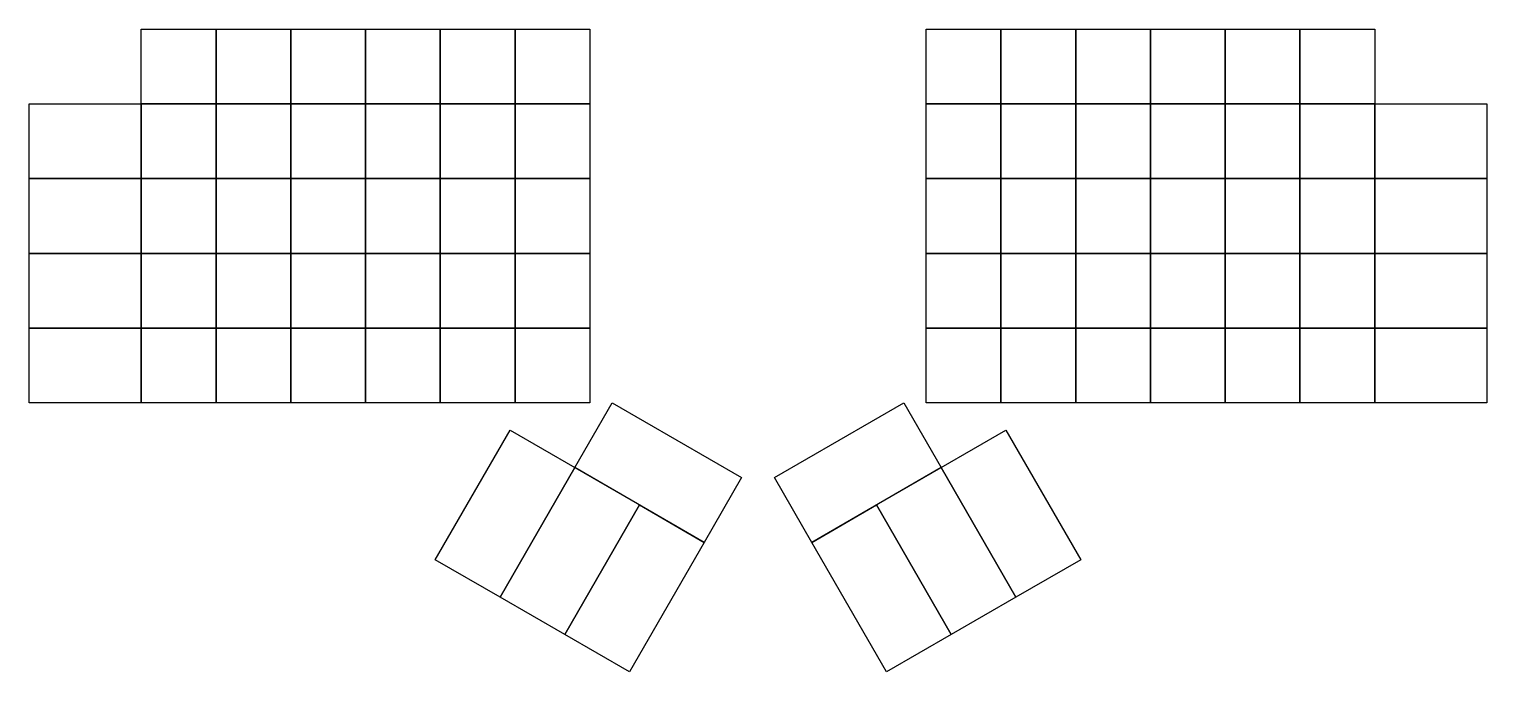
# Model space of a CAD drawing. Header units: millimetres. Extents: x -10 to 361, y -154 to 10.
import ezdxf

# ---------------------------------------------------------------- set-up
doc = ezdxf.new("R2010")
doc.units = ezdxf.units.MM

msp = doc.modelspace()

# ---------------------------------------------------------------- linework, layer by layer
at = {"linetype": 'CONTINUOUS'}
for p, q in [((19, 9.5), (38, 9.5)), ((19, -9.5), (19, 9.5)), ((38, 9.5), (38, -9.5)), ((38, 9.5), (57, 9.5)), ((38, -9.5), (38, 9.5)), ((57, 9.5), (57, -9.5)), ((57, 9.5), (76, 9.5)), ((57, -9.5), (57, 9.5)), ((76, 9.5), (76, -9.5)), ((76, 9.5), (95, 9.5)), ((76, -9.5), (76, 9.5)), ((95, 9.5), (95, -9.5)), ((95, 9.5), (114, 9.5)), ((95, -9.5), (95, 9.5)), ((114, 9.5), (114, -9.5)), ((114, 9.5), (133, 9.5)), ((114, -9.5), (114, 9.5)), ((133, 9.5), (133, -9.5)), ((218.5, 9.5), (237.5, 9.5)), ((218.5, -9.5), (218.5, 9.5)), ((237.5, 9.5), (237.5, -9.5)), ((237.5, 9.5), (256.5, 9.5)), ((237.5, -9.5), (237.5, 9.5)), ((256.5, 9.5), (256.5, -9.5)), ((256.5, 9.5), (275.5, 9.5)), ((256.5, -9.5), (256.5, 9.5)), ((275.5, 9.5), (275.5, -9.5)), ((275.5, 9.5), (294.5, 9.5)), ((275.5, -9.5), (275.5, 9.5)), ((294.5, 9.5), (294.5, -9.5)), ((294.5, 9.5), (313.5, 9.5)), ((294.5, -9.5), (294.5, 9.5)), ((313.5, 9.5), (313.5, -9.5)), ((313.5, 9.5), (332.5, 9.5)), ((313.5, -9.5), (313.5, 9.5)), ((332.5, 9.5), (332.5, -9.5)), ((-9.5, -9.5), (19, -9.5)), ((-9.5, -28.5), (-9.5, -9.5)), ((38, -9.5), (19, -9.5)), ((19, -9.5), (19, -28.5)), ((19, -9.5), (38, -9.5)), ((19, -28.5), (19, -9.5)), ((57, -9.5), (38, -9.5)), ((38, -9.5), (38, -28.5)), ((38, -9.5), (57, -9.5)), ((38, -28.5), (38, -9.5)), ((76, -9.5), (57, -9.5)), ((57, -9.5), (57, -28.5)), ((57, -9.5), (76, -9.5)), ((57, -28.5), (57, -9.5)), ((95, -9.5), (76, -9.5)), ((76, -9.5), (76, -28.5)), ((76, -9.5), (95, -9.5)), ((76, -28.5), (76, -9.5)), ((114, -9.5), (95, -9.5)), ((95, -9.5), (95, -28.5)), ((95, -9.5), (114, -9.5)), ((95, -28.5), (95, -9.5)), ((133, -9.5), (114, -9.5)), ((114, -9.5), (114, -28.5)), ((114, -9.5), (133, -9.5)), ((114, -28.5), (114, -9.5)), ((133, -9.5), (133, -28.5)), ((237.5, -9.5), (218.5, -9.5)), ((218.5, -9.5), (237.5, -9.5)), ((218.5, -28.5), (218.5, -9.5)), ((256.5, -9.5), (237.5, -9.5)), ((237.5, -9.5), (237.5, -28.5)), ((237.5, -9.5), (256.5, -9.5)), ((237.5, -28.5), (237.5, -9.5)), ((275.5, -9.5), (256.5, -9.5)), ((256.5, -9.5), (256.5, -28.5)), ((256.5, -9.5), (275.5, -9.5)), ((256.5, -28.5), (256.5, -9.5)), ((294.5, -9.5), (275.5, -9.5)), ((275.5, -9.5), (275.5, -28.5)), ((275.5, -9.5), (294.5, -9.5)), ((275.5, -28.5), (275.5, -9.5)), ((313.5, -9.5), (294.5, -9.5)), ((294.5, -9.5), (294.5, -28.5)), ((294.5, -9.5), (313.5, -9.5)), ((294.5, -28.5), (294.5, -9.5)), ((332.5, -9.5), (313.5, -9.5)), ((313.5, -9.5), (313.5, -28.5)), ((313.5, -9.5), (332.5, -9.5)), ((313.5, -28.5), (313.5, -9.5)), ((332.5, -9.5), (332.5, -28.5)), ((332.5, -9.5), (361, -9.5)), ((332.5, -28.5), (332.5, -9.5)), ((361, -9.5), (361, -28.5)), ((19, -28.5), (-9.5, -28.5)), ((-9.5, -28.5), (19, -28.5)), ((-9.5, -47.5), (-9.5, -28.5)), ((38, -28.5), (19, -28.5)), ((19, -28.5), (19, -47.5)), ((19, -28.5), (38, -28.5)), ((19, -47.5), (19, -28.5)), ((57, -28.5), (38, -28.5)), ((38, -28.5), (38, -47.5)), ((38, -28.5), (57, -28.5)), ((38, -47.5), (38, -28.5)), ((76, -28.5), (57, -28.5)), ((57, -28.5), (57, -47.5)), ((57, -28.5), (76, -28.5)), ((57, -47.5), (57, -28.5)), ((95, -28.5), (76, -28.5)), ((76, -28.5), (76, -47.5)), ((76, -28.5), (95, -28.5)), ((76, -47.5), (76, -28.5)), ((114, -28.5), (95, -28.5)), ((95, -28.5), (95, -47.5)), ((95, -28.5), (114, -28.5)), ((95, -47.5), (95, -28.5)), ((133, -28.5), (114, -28.5)), ((114, -28.5), (114, -47.5)), ((114, -28.5), (133, -28.5)), ((114, -47.5), (114, -28.5)), ((133, -28.5), (133, -47.5)), ((237.5, -28.5), (218.5, -28.5)), ((218.5, -28.5), (237.5, -28.5)), ((218.5, -47.5), (218.5, -28.5)), ((256.5, -28.5), (237.5, -28.5)), ((237.5, -28.5), (237.5, -47.5)), ((237.5, -28.5), (256.5, -28.5)), ((237.5, -47.5), (237.5, -28.5)), ((275.5, -28.5), (256.5, -28.5)), ((256.5, -28.5), (256.5, -47.5)), ((256.5, -28.5), (275.5, -28.5)), ((256.5, -47.5), (256.5, -28.5)), ((294.5, -28.5), (275.5, -28.5)), ((275.5, -28.5), (275.5, -47.5)), ((275.5, -28.5), (294.5, -28.5)), ((275.5, -47.5), (275.5, -28.5)), ((313.5, -28.5), (294.5, -28.5)), ((294.5, -28.5), (294.5, -47.5)), ((294.5, -28.5), (313.5, -28.5)), ((294.5, -47.5), (294.5, -28.5)), ((332.5, -28.5), (313.5, -28.5)), ((313.5, -28.5), (313.5, -47.5)), ((313.5, -28.5), (332.5, -28.5)), ((313.5, -47.5), (313.5, -28.5)), ((361, -28.5), (332.5, -28.5)), ((332.5, -28.5), (332.5, -47.5)), ((332.5, -28.5), (361, -28.5)), ((332.5, -47.5), (332.5, -28.5)), ((361, -28.5), (361, -47.5)), ((19, -47.5), (-9.5, -47.5)), ((-9.5, -47.5), (19, -47.5)), ((-9.5, -66.5), (-9.5, -47.5)), ((38, -47.5), (19, -47.5)), ((19, -47.5), (19, -66.5)), ((19, -47.5), (38, -47.5)), ((19, -66.5), (19, -47.5)), ((57, -47.5), (38, -47.5)), ((38, -47.5), (38, -66.5)), ((38, -47.5), (57, -47.5)), ((38, -66.5), (38, -47.5)), ((76, -47.5), (57, -47.5)), ((57, -47.5), (57, -66.5)), ((57, -47.5), (76, -47.5)), ((57, -66.5), (57, -47.5)), ((95, -47.5), (76, -47.5)), ((76, -47.5), (76, -66.5)), ((76, -47.5), (95, -47.5)), ((76, -66.5), (76, -47.5)), ((114, -47.5), (95, -47.5)), ((95, -47.5), (95, -66.5)), ((95, -47.5), (114, -47.5)), ((95, -66.5), (95, -47.5)), ((133, -47.5), (114, -47.5)), ((114, -47.5), (114, -66.5)), ((114, -47.5), (133, -47.5)), ((114, -66.5), (114, -47.5)), ((133, -47.5), (133, -66.5)), ((237.5, -47.5), (218.5, -47.5)), ((218.5, -47.5), (237.5, -47.5)), ((218.5, -66.5), (218.5, -47.5)), ((256.5, -47.5), (237.5, -47.5)), ((237.5, -47.5), (237.5, -66.5)), ((237.5, -47.5), (256.5, -47.5)), ((237.5, -66.5), (237.5, -47.5)), ((275.5, -47.5), (256.5, -47.5)), ((256.5, -47.5), (256.5, -66.5)), ((256.5, -47.5), (275.5, -47.5)), ((256.5, -66.5), (256.5, -47.5)), ((294.5, -47.5), (275.5, -47.5)), ((275.5, -47.5), (275.5, -66.5)), ((275.5, -47.5), (294.5, -47.5)), ((275.5, -66.5), (275.5, -47.5)), ((313.5, -47.5), (294.5, -47.5)), ((294.5, -47.5), (294.5, -66.5)), ((294.5, -47.5), (313.5, -47.5)), ((294.5, -66.5), (294.5, -47.5)), ((332.5, -47.5), (313.5, -47.5)), ((313.5, -47.5), (313.5, -66.5)), ((313.5, -47.5), (332.5, -47.5)), ((313.5, -66.5), (313.5, -47.5)), ((361, -47.5), (332.5, -47.5)), ((332.5, -47.5), (332.5, -66.5)), ((332.5, -47.5), (361, -47.5)), ((332.5, -66.5), (332.5, -47.5)), ((361, -47.5), (361, -66.5)), ((19, -66.5), (-9.5, -66.5)), ((-9.5, -66.5), (19, -66.5)), ((-9.5, -85.5), (-9.5, -66.5)), ((38, -66.5), (19, -66.5)), ((19, -66.5), (19, -85.5)), ((19, -66.5), (38, -66.5)), ((19, -85.5), (19, -66.5)), ((57, -66.5), (38, -66.5)), ((38, -66.5), (38, -85.5)), ((38, -66.5), (57, -66.5)), ((38, -85.5), (38, -66.5)), ((76, -66.5), (57, -66.5)), ((57, -66.5), (57, -85.5)), ((57, -66.5), (76, -66.5)), ((57, -85.5), (57, -66.5)), ((95, -66.5), (76, -66.5)), ((76, -66.5), (76, -85.5)), ((76, -66.5), (95, -66.5)), ((76, -85.5), (76, -66.5)), ((114, -66.5), (95, -66.5)), ((95, -66.5), (95, -85.5)), ((95, -66.5), (114, -66.5)), ((95, -85.5), (95, -66.5)), ((133, -66.5), (114, -66.5)), ((114, -66.5), (114, -85.5)), ((114, -66.5), (133, -66.5)), ((114, -85.5), (114, -66.5)), ((133, -66.5), (133, -85.5)), ((237.5, -66.5), (218.5, -66.5)), ((218.5, -66.5), (237.5, -66.5)), ((218.5, -85.5), (218.5, -66.5)), ((256.5, -66.5), (237.5, -66.5)), ((237.5, -66.5), (237.5, -85.5)), ((237.5, -66.5), (256.5, -66.5)), ((237.5, -85.5), (237.5, -66.5)), ((275.5, -66.5), (256.5, -66.5)), ((256.5, -66.5), (256.5, -85.5)), ((256.5, -66.5), (275.5, -66.5)), ((256.5, -85.5), (256.5, -66.5)), ((294.5, -66.5), (275.5, -66.5)), ((275.5, -66.5), (275.5, -85.5)), ((275.5, -66.5), (294.5, -66.5)), ((275.5, -85.5), (275.5, -66.5)), ((313.5, -66.5), (294.5, -66.5)), ((294.5, -66.5), (294.5, -85.5)), ((294.5, -66.5), (313.5, -66.5)), ((294.5, -85.5), (294.5, -66.5)), ((332.5, -66.5), (313.5, -66.5)), ((313.5, -66.5), (313.5, -85.5)), ((313.5, -66.5), (332.5, -66.5)), ((313.5, -85.5), (313.5, -66.5)), ((361, -66.5), (332.5, -66.5)), ((332.5, -66.5), (332.5, -85.5)), ((332.5, -66.5), (361, -66.5)), ((332.5, -85.5), (332.5, -66.5)), ((361, -66.5), (361, -85.5)), ((19, -85.5), (-9.5, -85.5)), ((38, -85.5), (19, -85.5)), ((57, -85.5), (38, -85.5)), ((76, -85.5), (57, -85.5)), ((95, -85.5), (76, -85.5)), ((114, -85.5), (95, -85.5)), ((133, -85.5), (114, -85.5)), ((129.18, -101.95), (138.68, -85.5)), ((138.68, -85.5), (171.59, -104.5)), ((179.91, -104.5), (212.82, -85.5)), ((212.82, -85.5), (222.32, -101.95)), ((237.5, -85.5), (218.5, -85.5)), ((256.5, -85.5), (237.5, -85.5)), ((275.5, -85.5), (256.5, -85.5)), ((294.5, -85.5), (275.5, -85.5)), ((313.5, -85.5), (294.5, -85.5)), ((332.5, -85.5), (313.5, -85.5)), ((361, -85.5), (332.5, -85.5)), ((93.73, -125.36), (112.73, -92.45)), ((112.73, -92.45), (129.18, -101.95)), ((222.32, -101.95), (238.77, -92.45)), ((238.77, -92.45), (257.77, -125.36)), ((129.18, -101.95), (110.18, -134.86)), ((110.18, -134.86), (129.18, -101.95)), ((162.09, -120.95), (129.18, -101.95)), ((129.18, -101.95), (145.64, -111.45)), ((222.32, -101.95), (189.41, -120.95)), ((205.86, -111.45), (222.32, -101.95)), ((222.32, -101.95), (241.32, -134.86)), ((241.32, -134.86), (222.32, -101.95)), ((171.59, -104.5), (162.09, -120.95)), ((189.41, -120.95), (179.91, -104.5)), ((145.64, -111.45), (126.64, -144.36)), ((126.64, -144.36), (145.64, -111.45)), ((145.64, -111.45), (162.09, -120.95)), ((189.41, -120.95), (205.86, -111.45)), ((205.86, -111.45), (224.86, -144.36)), ((224.86, -144.36), (205.86, -111.45)), ((162.09, -120.95), (143.09, -153.86)), ((208.41, -153.86), (189.41, -120.95)), ((110.18, -134.86), (93.73, -125.36)), ((257.77, -125.36), (241.32, -134.86)), ((126.64, -144.36), (110.18, -134.86)), ((241.32, -134.86), (224.86, -144.36)), ((143.09, -153.86), (126.64, -144.36)), ((224.86, -144.36), (208.41, -153.86))]:
    msp.add_line(p, q, dxfattribs=at)

doc.saveas('drawing.dxf')
